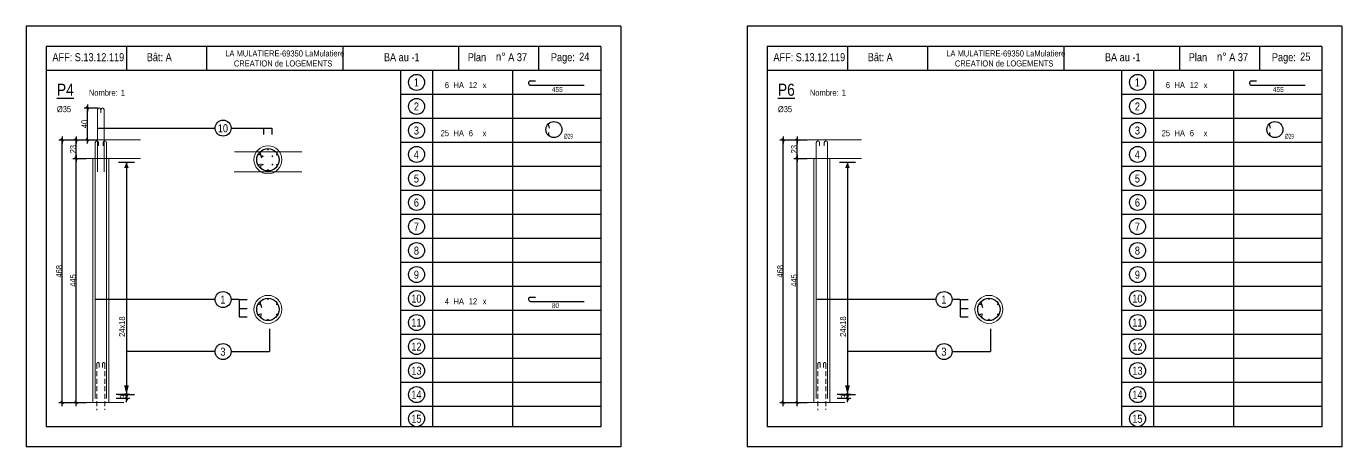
# Model space of a CAD drawing. Header units: metres. Extents: x -9927 to 45032, y -190416 to 12166.
# Drawn here: x 12925 to 16212, y -170879 to -169829 of the extents above; entities that cross this region are included whole.
import ezdxf
from ezdxf.enums import TextEntityAlignment as Align

# ---------------------------------------------------------------- set-up
doc = ezdxf.new("R2010")
doc.units = ezdxf.units.M
doc.header["$PDMODE"] = 65
doc.linetypes.add('CACHE2', pattern=[0.1875, 0.125, -0.0625])
for name, color, linetype in [('01_cote_gen', 4, 'Continuous'), ('01_fenetres', 171, 'Continuous'), ('01_linteaux', 3, 'Continuous'), ('01_sem', 42, 'Continuous'), ('01_texte', 230, 'Continuous'), ('AA_COTES', 2, 'Continuous')]:
    doc.layers.add(name, color=color, linetype=linetype)
doc.styles.add('STYLE2', font='ARIALN.TTF')
doc.dimstyles.new('JB25', dxfattribs={"dimscale": 0.1, "dimtxt": 150, "dimasz": 17, "dimexe": 0.1, "dimexo": 0.1, "dimgap": 0.09, "dimtad": 1, "dimdec": 1, "dimlfac": 0.5, "dimdsep": 46, "dimtxsty": 'STYLE2', "dimblk1": 'BOND_G', "dimblk2": 'BOND_D', "dimsah": 1, "dimcen": 1.5, "dimdle": 0.01, "dimse1": 1, "dimse2": 1, "dimclrd": 4, "dimclre": 2, "dimclrt": 5, "dimadec": 0, "dimazin": 0, "dimtfac": 2.333333, "dimtdec": 1, "dimtix": 1, "dimtmove": 2, "dimatfit": 3, "dimldrblk": 'BOND_G', "dimfxl": 1, "dimtolj": 1, "dimtzin": 0, "dimarcsym": 0})

# ---------------------------------------------------------------- blocks, each defined once
blk = doc.blocks.new('BOND_G')
at = {"layer": 'AA_COTES', "color": 0}
for p, q in [((5, 0), (-5, 0)), ((1.8, 1.8), (-1.8, -1.8)), ((0, -5), (0, 15))]:
    blk.add_line(p, q, dxfattribs=at)
blk = doc.blocks.new('BOND_D')
at = {"layer": 'AA_COTES', "color": 0}
for p, q in [((5, 0), (-5, 0)), ((-1.8, -1.8), (1.8, 1.8)), ((0, 5), (0, -15))]:
    blk.add_line(p, q, dxfattribs=at)
blk = doc.blocks.new('*D1719')
at = {"layer": '01_cote_gen', "color": 4, "linetype": 'Continuous', "lineweight": -2, "transparency": 16777216}
blk.add_line((13049.9, -170156.9), (13049.9, -170114.3), dxfattribs=at)
at = {"layer": 'DEFPOINTS', "color": 0, "linetype": 'Continuous', "lineweight": 0, "transparency": 16777216}
for p in [(13049.9, -170112.6), (13178.5, -170112.6), (13187.6, -170158.6)]:
    blk.add_point(p, dxfattribs=at)
at = {"layer": '01_cote_gen', "color": 4, "linetype": 'Continuous', "lineweight": -2, "transparency": 16777216, "xscale": 1.7, "yscale": 1.7, "zscale": 1.7}
for name, p, rotation in [('BOND_D', (13049.9, -170112.6), 90), ('BOND_G', (13049.9, -170158.6), 270)]:
    blk.add_blockref(name, p, dxfattribs=dict(at, rotation=rotation))
at = {"layer": '01_cote_gen', "color": 5, "linetype": 'Continuous', "lineweight": 0, "transparency": 16777216, "insert": (13042.2, -170135.6), "char_height": 15, "attachment_point": 5, "rotation": 90, "style": 'STYLE2'}
blk.add_mtext('\\A1;23', dxfattribs=at)
blk = doc.blocks.new('*D1720')
at = {"layer": '01_cote_gen', "color": 4, "linetype": 'Continuous', "lineweight": -2, "transparency": 16777216}
blk.add_line((13175.7, -170750.3), (13175.7, -170756.9), dxfattribs=at)
at = {"layer": 'DEFPOINTS', "color": 0, "linetype": 'Continuous', "lineweight": 0, "transparency": 16777216}
for p in [(13168.9, -170748.6), (13125.8, -170758.6), (13175.7, -170758.6)]:
    blk.add_point(p, dxfattribs=at)
at = {"layer": '01_cote_gen', "color": 4, "linetype": 'Continuous', "lineweight": -2, "transparency": 16777216, "xscale": 1.7, "yscale": 1.7, "zscale": 1.7}
for name, p, rotation in [('BOND_G', (13175.7, -170748.6), 90), ('BOND_D', (13175.7, -170758.6), 270)]:
    blk.add_blockref(name, p, dxfattribs=dict(at, rotation=rotation))
at = {"layer": '01_cote_gen', "color": 5, "linetype": 'Continuous', "lineweight": 0, "transparency": 16777216, "insert": (13168, -170753.6), "char_height": 15, "attachment_point": 5, "rotation": 90, "style": 'STYLE2'}
blk.add_mtext('\\A1;3', dxfattribs=at)
blk = doc.blocks.new('*D1718')
at = {"layer": '01_cote_gen', "color": 4, "lineweight": -2, "ltscale": 0.5, "transparency": 16777216}
blk.add_line((13078.4, -170110.9), (13078.4, -170034.3), dxfattribs=at)
at = {"layer": 'DEFPOINTS', "color": 0, "lineweight": 0, "ltscale": 0.5, "transparency": 16777216}
for p in [(13078.4, -170032.6), (13115.8, -170032.6), (13083.6, -170112.6)]:
    blk.add_point(p, dxfattribs=at)
at = {"layer": '01_cote_gen', "color": 4, "lineweight": -2, "ltscale": 0.5, "transparency": 16777216, "xscale": 1.7, "yscale": 1.7, "zscale": 1.7}
for name, p, rotation in [('BOND_D', (13078.4, -170032.6), 90), ('BOND_G', (13078.4, -170112.6), 270)]:
    blk.add_blockref(name, p, dxfattribs=dict(at, rotation=rotation))
at = {"layer": '01_cote_gen', "color": 5, "lineweight": 0, "ltscale": 0.5, "transparency": 16777216, "insert": (13070.8, -170072.6), "char_height": 15, "attachment_point": 5, "rotation": 90, "style": 'STYLE2'}
blk.add_mtext('\\A1;40', dxfattribs=at)
blk = doc.blocks.new('*D1721')
at = {"layer": '01_cote_gen', "color": 4, "lineweight": -2, "ltscale": 0.5, "transparency": 16777216}
blk.add_line((13049.9, -170766.9), (13049.9, -170160.3), dxfattribs=at)
at = {"layer": 'DEFPOINTS', "color": 0, "lineweight": 0, "ltscale": 0.5, "transparency": 16777216}
for p in [(13049.9, -170158.6), (13075.4, -170158.6), (13067.4, -170768.6)]:
    blk.add_point(p, dxfattribs=at)
at = {"layer": '01_cote_gen', "color": 4, "lineweight": -2, "ltscale": 0.5, "transparency": 16777216, "xscale": 1.7, "yscale": 1.7, "zscale": 1.7}
for name, p, rotation in [('BOND_D', (13049.9, -170158.6), 90), ('BOND_G', (13049.9, -170768.6), 270)]:
    blk.add_blockref(name, p, dxfattribs=dict(at, rotation=rotation))
at = {"layer": '01_cote_gen', "color": 5, "lineweight": 0, "ltscale": 0.5, "transparency": 16777216, "insert": (13042.2, -170463.6), "char_height": 15, "attachment_point": 5, "rotation": 90, "style": 'STYLE2'}
blk.add_mtext('\\A1;445', dxfattribs=at)
blk = doc.blocks.new('*D1722')
at = {"layer": '01_cote_gen', "color": 4, "lineweight": -2, "ltscale": 0.5, "transparency": 16777216}
blk.add_line((13015.2, -170766.9), (13015.2, -170114.3), dxfattribs=at)
at = {"layer": 'DEFPOINTS', "color": 0, "lineweight": 0, "ltscale": 0.5, "transparency": 16777216}
for p in [(13015.2, -170112.6), (13058.4, -170112.6), (13075.4, -170768.6)]:
    blk.add_point(p, dxfattribs=at)
at = {"layer": '01_cote_gen', "color": 4, "lineweight": -2, "ltscale": 0.5, "transparency": 16777216, "xscale": 1.7, "yscale": 1.7, "zscale": 1.7}
for name, p, rotation in [('BOND_D', (13015.2, -170112.6), 90), ('BOND_G', (13015.2, -170768.6), 270)]:
    blk.add_blockref(name, p, dxfattribs=dict(at, rotation=rotation))
at = {"layer": '01_cote_gen', "color": 5, "lineweight": 0, "ltscale": 0.5, "transparency": 16777216, "insert": (13007.5, -170440.6), "char_height": 15, "attachment_point": 5, "rotation": 90, "style": 'STYLE2'}
blk.add_mtext('\\A1;468', dxfattribs=at)
blk = doc.blocks.new('*D1726')
at = {"layer": '01_cote_gen', "color": 4, "linetype": 'Continuous', "lineweight": -2, "transparency": 16777216}
blk.add_line((14851.2, -170156.9), (14851.2, -170114.3), dxfattribs=at)
at = {"layer": 'DEFPOINTS', "color": 0, "linetype": 'Continuous', "lineweight": 0, "transparency": 16777216}
for p in [(14851.2, -170112.6), (14979.9, -170112.6), (14988.9, -170158.6)]:
    blk.add_point(p, dxfattribs=at)
at = {"layer": '01_cote_gen', "color": 4, "linetype": 'Continuous', "lineweight": -2, "transparency": 16777216, "xscale": 1.7, "yscale": 1.7, "zscale": 1.7}
for name, p, rotation in [('BOND_D', (14851.2, -170112.6), 90), ('BOND_G', (14851.2, -170158.6), 270)]:
    blk.add_blockref(name, p, dxfattribs=dict(at, rotation=rotation))
at = {"layer": '01_cote_gen', "color": 5, "linetype": 'Continuous', "lineweight": 0, "transparency": 16777216, "insert": (14843.5, -170135.6), "char_height": 15, "attachment_point": 5, "rotation": 90, "style": 'STYLE2'}
blk.add_mtext('\\A1;23', dxfattribs=at)
blk = doc.blocks.new('*D1723')
at = {"layer": '01_cote_gen', "color": 4, "linetype": 'Continuous', "lineweight": -2, "transparency": 16777216}
blk.add_line((14977, -170750.3), (14977, -170756.9), dxfattribs=at)
at = {"layer": 'DEFPOINTS', "color": 0, "linetype": 'Continuous', "lineweight": 0, "transparency": 16777216}
for p in [(14970.2, -170748.6), (14927.1, -170758.6), (14977, -170758.6)]:
    blk.add_point(p, dxfattribs=at)
at = {"layer": '01_cote_gen', "color": 4, "linetype": 'Continuous', "lineweight": -2, "transparency": 16777216, "xscale": 1.7, "yscale": 1.7, "zscale": 1.7}
for name, p, rotation in [('BOND_G', (14977, -170748.6), 90), ('BOND_D', (14977, -170758.6), 270)]:
    blk.add_blockref(name, p, dxfattribs=dict(at, rotation=rotation))
at = {"layer": '01_cote_gen', "color": 5, "linetype": 'Continuous', "lineweight": 0, "transparency": 16777216, "insert": (14969.4, -170753.6), "char_height": 15, "attachment_point": 5, "rotation": 90, "style": 'STYLE2'}
blk.add_mtext('\\A1;3', dxfattribs=at)
blk = doc.blocks.new('*D1724')
at = {"layer": '01_cote_gen', "color": 4, "lineweight": -2, "ltscale": 0.5, "transparency": 16777216}
blk.add_line((14851.2, -170766.9), (14851.2, -170160.3), dxfattribs=at)
at = {"layer": 'DEFPOINTS', "color": 0, "lineweight": 0, "ltscale": 0.5, "transparency": 16777216}
for p in [(14851.2, -170158.6), (14876.7, -170158.6), (14868.7, -170768.6)]:
    blk.add_point(p, dxfattribs=at)
at = {"layer": '01_cote_gen', "color": 4, "lineweight": -2, "ltscale": 0.5, "transparency": 16777216, "xscale": 1.7, "yscale": 1.7, "zscale": 1.7}
for name, p, rotation in [('BOND_D', (14851.2, -170158.6), 90), ('BOND_G', (14851.2, -170768.6), 270)]:
    blk.add_blockref(name, p, dxfattribs=dict(at, rotation=rotation))
at = {"layer": '01_cote_gen', "color": 5, "lineweight": 0, "ltscale": 0.5, "transparency": 16777216, "insert": (14843.6, -170463.6), "char_height": 15, "attachment_point": 5, "rotation": 90, "style": 'STYLE2'}
blk.add_mtext('\\A1;445', dxfattribs=at)
blk = doc.blocks.new('*D1725')
at = {"layer": '01_cote_gen', "color": 4, "lineweight": -2, "ltscale": 0.5, "transparency": 16777216}
blk.add_line((14816.5, -170766.9), (14816.5, -170114.3), dxfattribs=at)
at = {"layer": 'DEFPOINTS', "color": 0, "lineweight": 0, "ltscale": 0.5, "transparency": 16777216}
for p in [(14816.5, -170112.6), (14859.7, -170112.6), (14876.7, -170768.6)]:
    blk.add_point(p, dxfattribs=at)
at = {"layer": '01_cote_gen', "color": 4, "lineweight": -2, "ltscale": 0.5, "transparency": 16777216, "xscale": 1.7, "yscale": 1.7, "zscale": 1.7}
for name, p, rotation in [('BOND_D', (14816.5, -170112.6), 90), ('BOND_G', (14816.5, -170768.6), 270)]:
    blk.add_blockref(name, p, dxfattribs=dict(at, rotation=rotation))
at = {"layer": '01_cote_gen', "color": 5, "lineweight": 0, "ltscale": 0.5, "transparency": 16777216, "insert": (14808.9, -170440.6), "char_height": 15, "attachment_point": 5, "rotation": 90, "style": 'STYLE2'}
blk.add_mtext('\\A1;468', dxfattribs=at)

msp = doc.modelspace()

# ---------------------------------------------------------------- linework, layer by layer
at = {"layer": '01_cote_gen', "color": 2, "linetype": 'CACHE2', "lineweight": 0, "ltscale": 100}
for p, q in [((13101.81, -170671.57), (13101.81, -170787.14)), ((13107.81, -170671.57), (13107.81, -170680.54)), ((13115.81, -170671.57), (13115.81, -170680.54)), ((13121.81, -170671.57), (13121.81, -170786.28)), ((14903.15, -170671.57), (14903.15, -170787.14)), ((14909.15, -170671.57), (14909.15, -170680.54)), ((14917.15, -170671.57), (14917.15, -170680.54)), ((14923.15, -170671.57), (14923.15, -170786.28))]:
    msp.add_line(p, q, dxfattribs=at)
for centre in [(13104.81, -170671.57), (13118.81, -170671.57), (14906.15, -170671.57), (14920.15, -170671.57)]:
    msp.add_arc(centre, 3, 0, 180, dxfattribs=at)
at = {"layer": '01_fenetres', "ltscale": 30}
for p, q in [((12975.47, -169878.69), (12975.47, -170828.69)), ((12975.47, -169878.69), (12975.47, -170828.69)), ((12975.47, -169878.69), (12975.47, -170828.69)), ((14360.47, -169878.69), (12975.47, -169878.69)), ((13175.47, -169878.69), (13175.47, -169938.69)), ((13375.86, -169878.69), (13375.86, -169938.69)), ((13716.03, -169878.69), (13716.03, -169938.69)), ((14006.33, -169938.69), (14006.33, -169878.69)), ((14206.33, -169938.69), (14206.33, -169878.69)), ((14360.47, -169878.69), (14360.47, -170828.69)), ((14776.81, -169878.69), (14776.81, -170828.69)), ((14776.81, -169878.69), (14776.81, -170828.69)), ((14776.81, -169878.69), (14776.81, -170828.69)), ((16161.81, -169878.69), (14776.81, -169878.69)), ((14976.81, -169878.69), (14976.81, -169938.69)), ((15177.2, -169878.69), (15177.2, -169938.69)), ((15517.37, -169878.69), (15517.37, -169938.69)), ((15807.68, -169938.69), (15807.68, -169878.69)), ((16007.68, -169938.69), (16007.68, -169878.69)), ((16161.81, -169878.69), (16161.81, -170828.69)), ((14360.47, -169938.69), (12975.47, -169938.69)), ((16161.81, -169938.69), (14776.81, -169938.69)), ((14360.47, -170828.69), (12975.47, -170828.69)), ((16161.81, -170828.69), (14776.81, -170828.69))]:
    msp.add_line(p, q, dxfattribs=at)
at = {"layer": '01_linteaux', "linetype": 'Continuous'}
for p, q in [((14184.01, -169964.94), (14197.75, -169964.94)), ((15985.35, -169964.94), (15999.09, -169964.94)), ((14185.24, -169975.92), (14319.55, -169975.92)), ((15986.58, -169975.92), (16120.89, -169975.92)), ((14184.01, -170504.94), (14197.75, -170504.94)), ((14185.24, -170515.92), (14319.55, -170515.92))]:
    msp.add_line(p, q, dxfattribs=at)
for centre, start, end in [((14185.12, -169969.81), 102.77382, 192.77382), ((15986.46, -169969.81), 102.77382, 192.77382), ((14185.24, -169970.92), 180, 270), ((15986.58, -169970.92), 180, 270), ((14185.12, -170509.81), 102.77382, 192.77382), ((14185.24, -170510.92), 180, 270)]:
    msp.add_arc(centre, 5, start, end, dxfattribs=at)
at = {"layer": '01_sem', "color": 2, "lineweight": 0, "ltscale": 7}
for p, q in [((13103.58, -170036.57), (13103.58, -170191.99)), ((13111.58, -170036.57), (13111.58, -170044.97)), ((13111.83, -170036.57), (13111.83, -170044.97)), ((13119.83, -170036.57), (13119.83, -170191.99)), ((13091.81, -170112.57), (13075.37, -170112.57)), ((13210.99, -170112.57), (13091.81, -170112.57)), ((13097.81, -170118.99), (13097.81, -170758.57)), ((13105.81, -170118.99), (13105.81, -170127.39)), ((13117.81, -170118.99), (13117.81, -170127.39)), ((13125.81, -170118.99), (13125.81, -170758.57)), ((14893.15, -170112.57), (14876.71, -170112.57)), ((15012.33, -170112.57), (14893.15, -170112.57)), ((14899.15, -170118.99), (14899.15, -170758.57)), ((14907.15, -170118.99), (14907.15, -170127.39)), ((14919.15, -170118.99), (14919.15, -170127.39)), ((14927.15, -170118.99), (14927.15, -170758.57)), ((13091.81, -170158.57), (13075.37, -170158.57)), ((13091.81, -170158.57), (13091.81, -170768.57)), ((13210.99, -170158.57), (13091.81, -170158.57)), ((13131.81, -170158.57), (13131.81, -170768.57)), ((13445.46, -170142), (13613.44, -170142)), ((14893.15, -170158.57), (14876.71, -170158.57)), ((14893.15, -170158.57), (14893.15, -170768.57)), ((15012.33, -170158.57), (14893.15, -170158.57)), ((14933.15, -170158.57), (14933.15, -170768.57)), ((13444.58, -170192), (13613.44, -170192)), ((13169.36, -170768.57), (13055.63, -170768.57)), ((14970.7, -170768.57), (14856.97, -170768.57))]:
    msp.add_line(p, q, dxfattribs=at)
for centre in [(13529.16, -170162), (13529.16, -170535.69), (15330.5, -170535.69)]:
    msp.add_circle(centre, 35, dxfattribs=at)
for centre in [(13107.58, -170036.57), (13115.83, -170036.57), (13101.81, -170118.99), (13121.81, -170118.99), (14903.15, -170118.99), (14923.15, -170118.99)]:
    msp.add_arc(centre, 4, 0, 180, dxfattribs=at)
at = {"layer": '01_texte', "ltscale": 30}
for p, q in [((12925.47, -169828.69), (12925.47, -170878.69)), ((14410.47, -169828.69), (12925.47, -169828.69)), ((14410.47, -169828.69), (14410.47, -170878.69)), ((14726.81, -169828.69), (14726.81, -170878.69)), ((16211.81, -169828.69), (14726.81, -169828.69)), ((16211.81, -169828.69), (16211.81, -170878.69)), ((13860.47, -169938.69), (13860.47, -170828.69)), ((13940.47, -169938.69), (13940.47, -170828.69)), ((14140.47, -169938.69), (14140.47, -170828.69)), ((15661.81, -169938.69), (15661.81, -170828.69)), ((15741.81, -169938.69), (15741.81, -170828.69)), ((15941.81, -169938.69), (15941.81, -170828.69)), ((14360.47, -169998.69), (13860.47, -169998.69)), ((16161.81, -169998.69), (15661.81, -169998.69)), ((14360.47, -170058.69), (13860.47, -170058.69)), ((16161.81, -170058.69), (15661.81, -170058.69)), ((13103.58, -170083.06), (13397.09, -170083.06)), ((13437.09, -170083.06), (13538.8, -170083.06)), ((13517.78, -170083.06), (13517.78, -170099.07)), ((13538.8, -170083.06), (13538.8, -170099.07)), ((14228.99, -170073.07), (14231.91, -170083.36)), ((14231.13, -170102.26), (14231.28, -170093.91)), ((16030.33, -170073.07), (16033.25, -170083.36)), ((16032.47, -170102.26), (16032.63, -170093.91)), ((14360.47, -170118.69), (13860.47, -170118.69)), ((16161.81, -170118.69), (15661.81, -170118.69)), ((13508.63, -170142.96), (13512.71, -170157.37)), ((13155.54, -170167.86), (13195.86, -170167.86)), ((13175.7, -170167.86), (13175.7, -170755.44)), ((13511.63, -170183.83), (13511.84, -170172.14)), ((14360.47, -170178.69), (13860.47, -170178.69)), ((14956.88, -170167.86), (14997.2, -170167.86)), ((14977.04, -170167.86), (14977.04, -170755.44)), ((16161.81, -170178.69), (15661.81, -170178.69)), ((14360.47, -170238.69), (13860.47, -170238.69)), ((16161.81, -170238.69), (15661.81, -170238.69)), ((14360.47, -170298.69), (13860.47, -170298.69)), ((16161.81, -170298.69), (15661.81, -170298.69)), ((14360.47, -170358.69), (13860.47, -170358.69)), ((16161.81, -170358.69), (15661.81, -170358.69)), ((14360.47, -170418.69), (13860.47, -170418.69)), ((16161.81, -170418.69), (15661.81, -170418.69)), ((14360.47, -170478.69), (13860.47, -170478.69)), ((16161.81, -170478.69), (15661.81, -170478.69)), ((13508.63, -170516.65), (13512.71, -170531.06)), ((15309.97, -170516.65), (15314.06, -170531.06)), ((13511.63, -170557.52), (13511.84, -170545.83)), ((14360.47, -170538.69), (13860.47, -170538.69)), ((15312.97, -170557.52), (15313.19, -170545.83)), ((16161.81, -170538.69), (15661.81, -170538.69)), ((14360.47, -170598.69), (13860.47, -170598.69)), ((16161.81, -170598.69), (15661.81, -170598.69)), ((14360.47, -170658.69), (13860.47, -170658.69)), ((16161.81, -170658.69), (15661.81, -170658.69)), ((14360.47, -170718.69), (13860.47, -170718.69)), ((16161.81, -170718.69), (15661.81, -170718.69)), ((13155.54, -170748.57), (13195.86, -170748.57)), ((14956.88, -170748.57), (14997.2, -170748.57)), ((14360.47, -170778.69), (13860.47, -170778.69)), ((16161.81, -170778.69), (15661.81, -170778.69)), ((14410.47, -170878.69), (12925.47, -170878.69)), ((16211.81, -170878.69), (14726.81, -170878.69))]:
    msp.add_line(p, q, dxfattribs=at)
at = {"layer": '01_texte'}
for p, q in [((13397.09, -170511.08), (13097.81, -170511.08)), ((13457.56, -170511.08), (13437.09, -170511.08)), ((13457.56, -170511.08), (13457.56, -170554.75)), ((13457.56, -170511.08), (13477.57, -170511.08)), ((15198.43, -170511.08), (14899.15, -170511.08)), ((15258.9, -170511.08), (15238.43, -170511.08)), ((15258.9, -170511.08), (15258.9, -170554.75)), ((15258.9, -170511.08), (15278.91, -170511.08)), ((13457.56, -170533.79), (13477.57, -170533.79)), ((13457.56, -170554.75), (13477.57, -170554.75)), ((15258.9, -170533.79), (15278.91, -170533.79)), ((15258.9, -170554.75), (15278.91, -170554.75)), ((13532.99, -170584.07), (13532.99, -170641.1)), ((15334.33, -170584.07), (15334.33, -170641.1)), ((13397.09, -170641.1), (13175.7, -170641.1)), ((13437.09, -170641.1), (13532.99, -170641.1)), ((15198.43, -170641.1), (14977.04, -170641.1)), ((15238.43, -170641.1), (15334.33, -170641.1))]:
    msp.add_line(p, q, dxfattribs=at)
at = {"layer": '01_texte', "ltscale": 30, "const_width": 2.1, "flags": 128}
for points in [[(13506.54, -170150.16, 1), (13507.59, -170148.34, 1)], [(13515.17, -170153.28, 1), (13517.27, -170153.28, 1)], [(13528.11, -170136.49, 1), (13530.21, -170136.49, 1)], [(13539.14, -170153.28, 1), (13541.24, -170153.28, 1)], [(13550.72, -170148.34, 1), (13551.77, -170150.16, 1)], [(13507.59, -170175.66, 1), (13506.54, -170173.84, 1)], [(13515.17, -170174.21, 1), (13517.27, -170174.21, 1)], [(13530.21, -170187.51, 1), (13528.11, -170187.51, 1)], [(13539.14, -170174.21, 1), (13541.24, -170174.21, 1)], [(13551.77, -170173.84, 1), (13550.72, -170175.66, 1)], [(13506.54, -170523.85, 1), (13507.59, -170522.03, 1)], [(13528.11, -170510.18, 1), (13530.21, -170510.18, 1)], [(13550.72, -170522.03, 1), (13551.77, -170523.85, 1)], [(15307.88, -170523.85, 1), (15308.93, -170522.03, 1)], [(15329.45, -170510.18, 1), (15331.55, -170510.18, 1)], [(15352.06, -170522.03, 1), (15353.11, -170523.85, 1)], [(13507.59, -170549.35, 1), (13506.54, -170547.53, 1)], [(13530.21, -170561.2, 1), (13528.11, -170561.2, 1)], [(13551.77, -170547.53, 1), (13550.72, -170549.35, 1)], [(15308.93, -170549.35, 1), (15307.88, -170547.53, 1)], [(15331.55, -170561.2, 1), (15329.45, -170561.2, 1)], [(15353.11, -170547.53, 1), (15352.06, -170549.35, 1)]]:
    msp.add_lwpolyline(points, format="xyb", close=True, dxfattribs=at)
at = {"layer": '01_texte'}
for centre in [(13900.47, -169968.69), (15701.81, -169968.69), (13900.47, -170028.69), (15701.81, -170028.69), (13417.09, -170083.06), (13900.47, -170088.69), (15701.81, -170088.69), (13900.47, -170148.69), (15701.81, -170148.69), (13900.47, -170208.69), (15701.81, -170208.69), (13900.47, -170268.69), (15701.81, -170268.69), (13900.47, -170328.69), (15701.81, -170328.69), (13900.47, -170388.69), (15701.81, -170388.69), (13900.47, -170448.69), (15701.81, -170448.69), (13417.09, -170511.08), (13900.47, -170508.69), (15218.43, -170511.08), (15701.81, -170508.69), (13900.47, -170568.69), (15701.81, -170568.69), (13417.09, -170641.1), (13900.47, -170628.69), (15218.43, -170641.1), (15701.81, -170628.69), (13900.47, -170688.69), (15701.81, -170688.69), (13900.47, -170748.69), (15701.81, -170748.69), (13900.47, -170808.69), (15701.81, -170808.69)]:
    msp.add_circle(centre, 20, dxfattribs=at)
at = {"layer": '01_texte', "ltscale": 30}
for centre, radius in [((14243.65, -170086.67), 20), ((16044.99, -170086.67), 20), ((13529.16, -170162), 28), ((13529.16, -170535.69), 28), ((15330.5, -170535.69), 28)]:
    msp.add_circle(centre, radius, dxfattribs=at)
for points in [[(13175.7, -170167.86), (13169.8, -170182.93), (13175.7, -170182.93)], [(13175.7, -170167.86), (13181.6, -170182.93), (13175.7, -170182.93)], [(14977.04, -170167.86), (14971.14, -170182.93), (14977.04, -170182.93)], [(14977.04, -170167.86), (14982.94, -170182.93), (14977.04, -170182.93)], [(13175.7, -170748.57), (13169.8, -170725.5), (13175.7, -170725.5)], [(13175.7, -170748.57), (13181.6, -170725.5), (13175.7, -170725.5)], [(14977.04, -170748.57), (14971.14, -170725.5), (14977.04, -170725.5)], [(14977.04, -170748.57), (14982.94, -170725.5), (14977.04, -170725.5)]]:
    msp.add_solid(points, dxfattribs=at)

# ---------------------------------------------------------------- texts
at = {"layer": '01_texte', "style": 'STYLE2'}
for s, height, p in [('AFF:', 20, (12990.76, -169915.84)), ('S.13.12.119', 20, (13046.43, -169915.84)), ('Bât: A', 20, (13226.4, -169915.84)), ('LA MULATIERE-69350 LaMulatiere', 15, (13422.56, -169903.97)), ('BA au -1', 20, (13818.86, -169915.84)), ('Plan', 20, (14028.38, -169915.84)), ('n%%D', 20, (14099.06, -169914.39)), ('A 37', 20, (14129.41, -169915.84)), ('Page:', 20, (14236.05, -169915.84)), ('24', 20, (14306.73, -169914.39)), ('AFF:', 20, (14792.1, -169915.84)), ('S.13.12.119', 20, (14847.77, -169915.84)), ('Bât: A', 20, (15027.74, -169915.84)), ('LA MULATIERE-69350 LaMulatiere', 15, (15223.9, -169903.97)), ('BA au -1', 20, (15620.2, -169915.84)), ('Plan', 20, (15829.72, -169915.84)), ('n%%D', 20, (15900.41, -169914.39)), ('A 37', 20, (15930.75, -169915.84)), ('Page:', 20, (16037.39, -169915.84)), ('25', 20, (16108.07, -169914.39)), ('CREATION de LOGEMENTS', 15, (13444.04, -169928.97)), ('CREATION de LOGEMENTS', 15, (15245.38, -169928.97)), ('HA', 15, (13992.76, -169983.09)), ('12', 15, (14030.93, -169983.09)), ('HA', 15, (15794.1, -169983.09)), ('12', 15, (15832.27, -169983.09)), ('%%UP4', 30, (13002.04, -170002.08)), ('Nombre:', 15, (13081.86, -170002.08)), ('1', 15, (13161.48, -170002.08)), ('455', 12, (14238.3, -169992.42)), ('%%UP6', 30, (14803.38, -170002.08)), ('Nombre:', 15, (14883.2, -170002.08)), ('1', 15, (14962.82, -170002.08)), ('455', 12, (16039.64, -169992.42)), ('%%C35', 15, (13001.86, -170043.08)), ('%%C35', 15, (14803.2, -170043.08)), ('HA', 15, (13992.76, -170103.09)), ('6', 15, (14030.93, -170103.09)), ('HA', 15, (15794.1, -170103.09)), ('6', 15, (15832.27, -170103.09)), ('HA', 15, (13992.76, -170523.09)), ('12', 15, (14030.93, -170523.09)), ('80', 12, (14238.3, -170532.42))]:
    msp.add_text(s, height=height, dxfattribs=at).set_placement(p)
for s, p in [('1', (13900.06, -169968.91)), ('1', (15701.4, -169968.91)), ('2', (13900.06, -170028.91)), ('2', (15701.4, -170028.91)), ('10', (13416.68, -170083.28)), ('3', (13900.06, -170088.91)), ('3', (15701.4, -170088.91)), ('4', (13900.06, -170148.91)), ('4', (15701.4, -170148.91)), ('5', (13900.06, -170208.91)), ('5', (15701.4, -170208.91)), ('6', (13900.06, -170268.91)), ('6', (15701.4, -170268.91)), ('7', (13900.06, -170328.91)), ('7', (15701.4, -170328.91)), ('8', (13900.06, -170388.91)), ('8', (15701.4, -170388.91)), ('9', (13900.06, -170448.91)), ('9', (15701.4, -170448.91)), ('1', (13416.68, -170511.3)), ('10', (13900.06, -170508.91)), ('1', (15218.02, -170511.3)), ('10', (15701.4, -170508.91)), ('11', (13900.06, -170568.91)), ('11', (15701.4, -170568.91)), ('12', (13900.06, -170628.91)), ('12', (15701.4, -170628.91)), ('3', (13416.68, -170641.32)), ('3', (15218.02, -170641.32)), ('13', (13900.06, -170688.91)), ('13', (15701.4, -170688.91)), ('14', (13900.06, -170748.91)), ('14', (15701.4, -170748.91)), ('15', (13900.06, -170808.91)), ('15', (15701.4, -170808.91))]:
    msp.add_text(s, height=20, dxfattribs=at).set_placement(p, align=Align.MIDDLE_CENTER)
for s, p in [('6', (13981.56, -169983.09)), ('6', (15782.9, -169983.09)), ('25', (13981.56, -170103.09)), ('25', (15782.9, -170103.09)), ('4', (13981.56, -170523.09))]:
    msp.add_text(s, height=15, dxfattribs=at).set_placement(p, align=Align.RIGHT)
for p in [(14070.34, -169983.09), (15871.68, -169983.09), (14070.34, -170103.09), (15871.68, -170103.09), (14070.34, -170523.09)]:
    msp.add_text('x', height=15, dxfattribs=at).set_placement(p, align=Align.CENTER)
at = {"layer": '01_texte', "style": 'STYLE2', "width": 0.7}
for p in [(14268.63, -170109.3), (16069.97, -170109.3)]:
    msp.add_text('%%C29', height=12, dxfattribs=at).set_placement(p)
at = {"layer": '01_texte', "style": 'STYLE2'}
for p in [(13172.09, -170604.43), (14973.43, -170604.43)]:
    msp.add_text('24x18', height=15, rotation=90, dxfattribs=at).set_placement(p)

# ---------------------------------------------------------------- dimensions: what is measured, and where the dimension line sits
at = {"layer": '01_cote_gen', "lineweight": 0, "ltscale": 0.5}
dim = msp.add_linear_dim(base=(13078.43, -170032.57), p1=(13083.59, -170112.57), p2=(13115.83, -170032.57), angle=90, dimstyle='JB25', dxfattribs=at)
dim.commit()
dim.dimension.update_dxf_attribs({"geometry": '*D1718', "text_midpoint": (13070.76, -170072.57)})
for base, p1, p2, text, picture, middle in [((13015.18, -170112.57), (13075.37, -170768.57), (13058.37, -170112.57), '468', '*D1722', (13007.52, -170440.57)), ((14816.52, -170112.57), (14876.71, -170768.57), (14859.71, -170112.57), '468', '*D1725', (14808.86, -170440.57)), ((13049.87, -170158.57), (13067.36, -170768.57), (13075.37, -170158.57), '445', '*D1721', (13042.23, -170463.57)), ((14851.21, -170158.57), (14868.71, -170768.57), (14876.71, -170158.57), '445', '*D1724', (14843.57, -170463.57))]:
    dim = msp.add_linear_dim(base=base, p1=p1, p2=p2, angle=90, text=text, dimstyle='JB25', dxfattribs=at)
    dim.commit()
    dim.dimension.update_dxf_attribs({"geometry": picture, "text_midpoint": middle})
at = {"layer": '01_cote_gen', "linetype": 'Continuous', "lineweight": 0}
for base, p1, p2, picture, middle in [((13049.87, -170112.57), (13187.59, -170158.57), (13178.53, -170112.57), '*D1719', (13042.2, -170135.57)), ((14851.21, -170112.57), (14988.94, -170158.57), (14979.87, -170112.57), '*D1726', (14843.54, -170135.57))]:
    dim = msp.add_linear_dim(base=base, p1=p1, p2=p2, angle=90, dimstyle='JB25', dxfattribs=at)
    dim.commit()
    dim.dimension.update_dxf_attribs({"geometry": picture, "text_midpoint": middle})
for base, p1, p2, picture, middle in [((13175.7, -170758.57), (13168.87, -170748.57), (13125.81, -170758.57), '*D1720', (13168.03, -170753.57)), ((14977.04, -170758.57), (14970.21, -170748.57), (14927.15, -170758.57), '*D1723', (14969.37, -170753.57))]:
    dim = msp.add_linear_dim(base=base, p1=p1, p2=p2, angle=90, text='3', dimstyle='JB25', dxfattribs=at)
    dim.commit()
    dim.dimension.update_dxf_attribs({"geometry": picture, "text_midpoint": middle})

doc.saveas('drawing.dxf')
